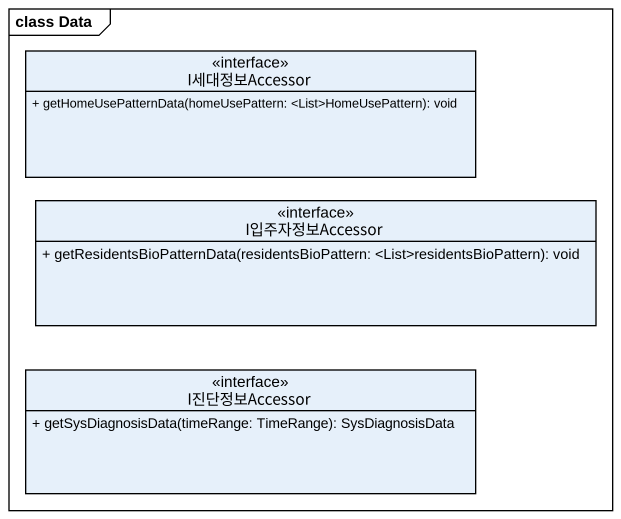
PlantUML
@startuml
mainframe class Data
hide circle
hide empty members
skinparam classAttributeIconSize 0
interface I세대정보Accessor {
  + getHomeUsePatternData(homeUsePattern: <List>HomeUsePattern): void
}
interface I입주자정보Accessor {
  + getResidentsBioPatternData(residentsBioPattern: <List>residentsBioPattern): void
}
interface I진단정보Accessor {
  + getSysDiagnosisData(timeRange: TimeRange): SysDiagnosisData
}
@enduml
